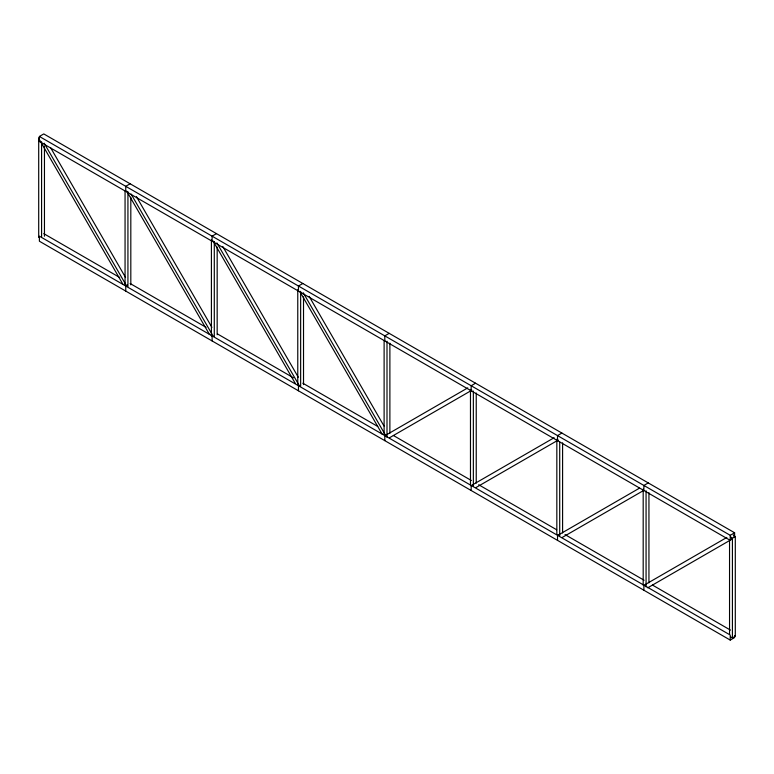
<?xml version="1.0" encoding="UTF-8"?>
<svg xmlns="http://www.w3.org/2000/svg" width="774" height="774" viewBox="0 0 774 774"><rect width="100%" height="100%" fill="white"/><g stroke="black" fill="none" stroke-linecap="round" stroke-linejoin="round"><path stroke-width="1.16" d="M39.387 136.456L730.23 535.308L730.23 540.358L39.387 141.507L39.387 136.456L43.77 133.921L734.613 532.783L734.613 536.827M130.119 183.786L125.746 186.311L125.746 191.362M127.497 285.016L125.746 286.022L125.746 291.072M216.478 233.642L212.105 236.167L212.105 241.217M302.827 283.497L298.454 286.022L298.454 291.072M389.187 333.352L384.813 335.877L384.813 340.928M386.565 434.582L384.813 435.598L384.813 440.648M475.546 383.207L471.173 385.733L471.173 390.793M385.587 435.327L467.777 387.871M389.699 437.649L471.898 390.193M561.895 433.063L557.522 435.598L557.522 440.648M470.902 485.782L554.136 437.726M476.058 487.504L558.248 440.048M559.273 534.302L557.522 535.308L557.522 540.358M648.254 482.928L643.881 485.453L643.881 490.503M558.296 535.037L639.45 488.181M562.408 537.359L643.562 490.513M730.23 535.308L734.613 532.783M644.645 584.892L726.844 537.437M730.501 537.127L732.417 538.23L735.3 536.566L735.3 636.286L732.417 637.95L730.501 636.838M647.722 587.824L732.001 539.159L730.472 536.517M730.23 640.079L730.23 635.019L39.387 236.167L39.387 241.217L730.23 640.079L734.613 637.544L734.613 635.531M733.384 535.463L735.3 536.566M43.77 233.642L119.718 277.489M130.119 283.497L206.078 327.344M217.513 333.952L293.472 377.809M302.827 383.207L377.741 426.464M393.347 435.472L471.385 480.519M478.661 484.727L556.699 529.774M565.02 534.582L644.094 580.239M652.414 585.038L730.443 630.094M733.355 534.853L734.371 536.624M309.136 296.326L384.02 426.029M303.244 292.756L385.375 435.007M300.002 291.846L382.124 434.088M222.786 246.471L298.271 377.219M216.884 242.901L299.615 386.197M213.043 240.937L295.165 383.188M136.427 196.615L211.912 327.354M131.135 194.09L213.266 336.342M126.684 191.081L209.415 334.378M50.678 147.805L125.562 277.498M44.176 143.19L126.907 286.486M39.126 139.136L123.066 284.522M732.417 538.23L732.417 637.95M729.543 540.175L729.543 633.887M648.941 492.719L648.941 582.822M646.067 490.774L646.067 586.886M643.881 585.163L643.881 590.214M643.184 489.12L643.184 585.231M562.592 442.863L562.592 532.967M559.708 442.118L559.708 535.831M556.835 439.255L556.835 534.166M476.233 393.008L476.233 483.111M473.359 391.063L473.359 485.975M471.173 485.453L471.173 490.503M470.476 389.399L470.476 484.311M389.883 343.153L389.883 433.256M387 341.208L387 437.32M384.117 340.744L384.117 434.456M303.524 296.897L303.524 384.601M300.641 291.353L300.641 386.255M298.454 385.742L298.454 390.793M297.767 289.689L297.767 384.601M217.165 247.041L217.165 334.745M214.292 241.498L214.292 336.4M212.105 335.877L212.105 340.937M211.408 239.834L211.408 335.945M130.816 197.186L130.816 284.88M127.933 191.633L127.933 286.544M125.059 191.178L125.059 284.88M44.457 146.122L44.457 236.225M41.583 141.777L41.583 236.689M38.7 137.714L38.7 237.434"/></g></svg>
